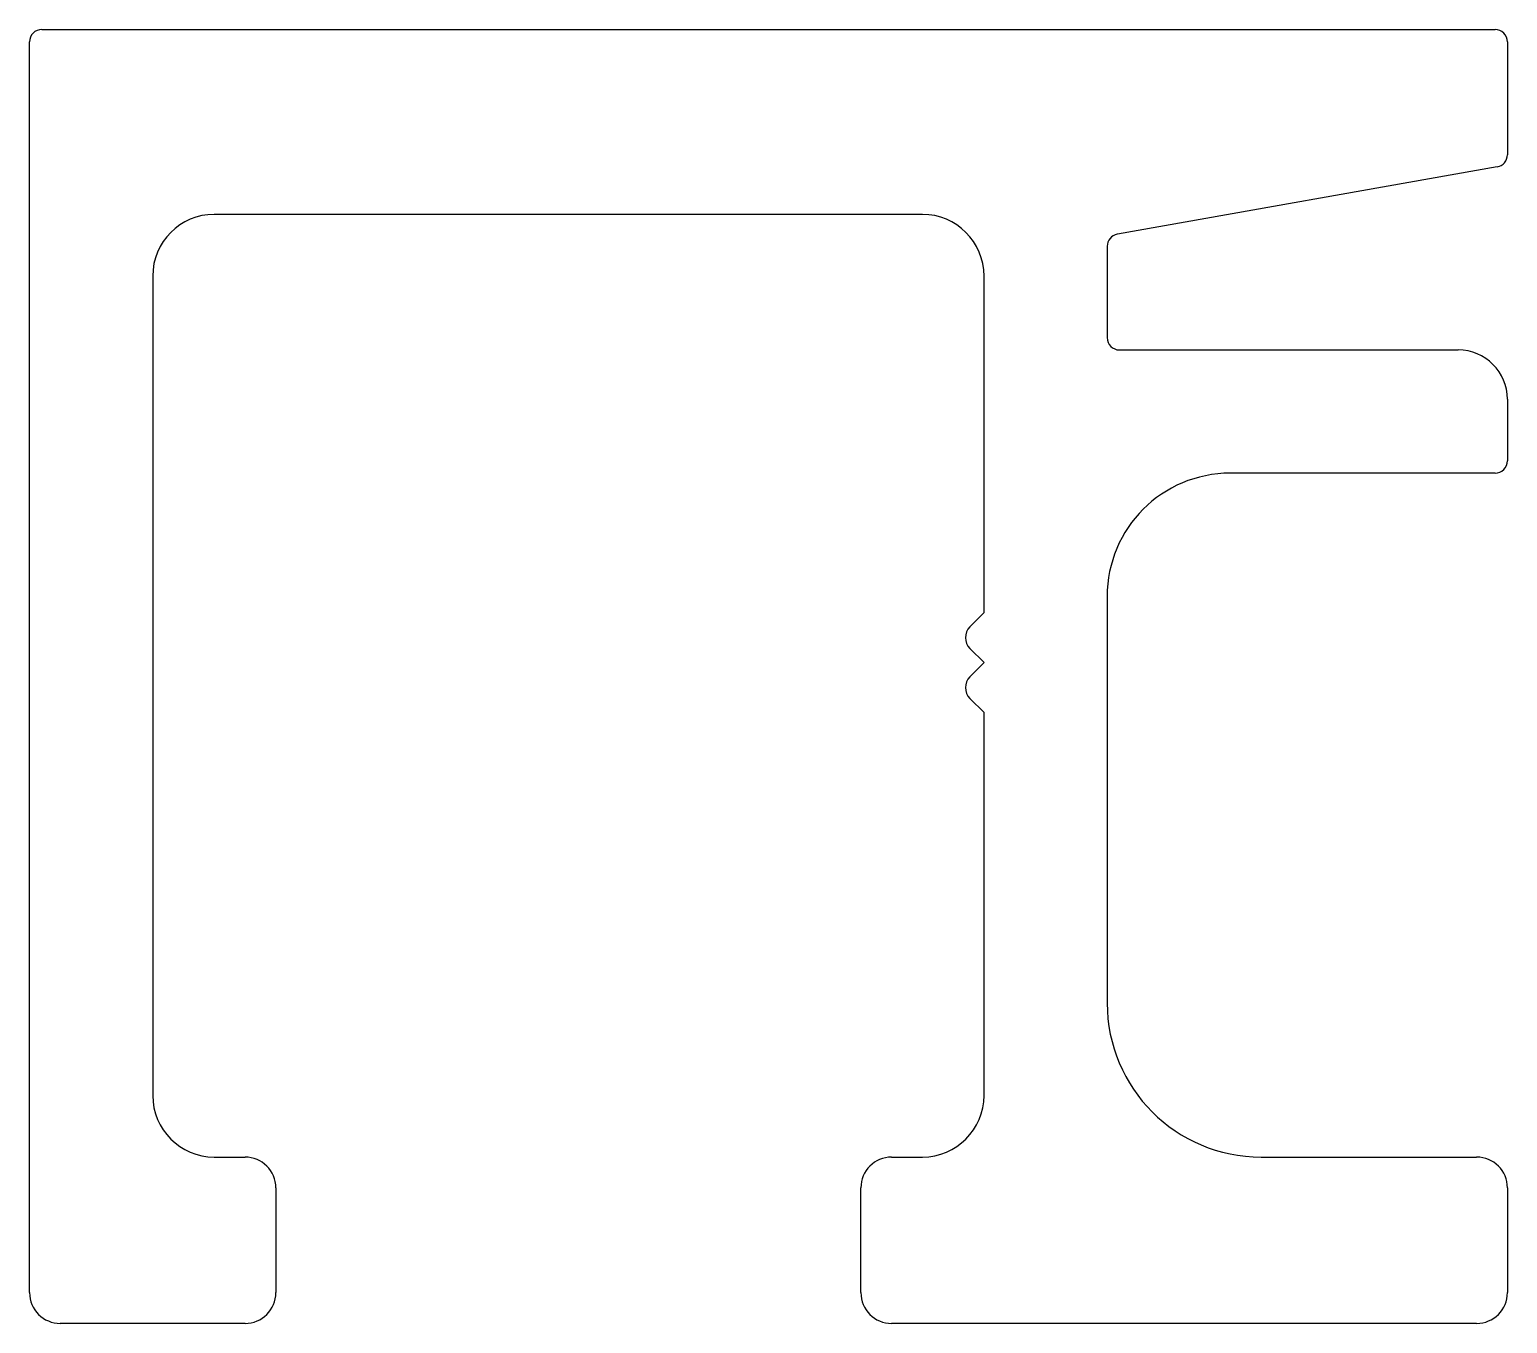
# Model space of a CAD drawing. Extents: x 2374 to 2398, y 1397.8 to 1418.8.
import ezdxf

# ---------------------------------------------------------------- set-up
doc = ezdxf.new("R2010")
doc.units = 0
doc.layers.add('SICHTBAR__ISO_', color=7, linetype='CONTINUOUS')

msp = doc.modelspace()

# ---------------------------------------------------------------- linework, layer by layer
at = {"layer": 'SICHTBAR__ISO_'}
for p, q in [((2374.179, 1418.829), (2397.779, 1418.829)), ((2373.979, 1398.329), (2373.979, 1418.629)), ((2397.979, 1418.629), (2397.979, 1416.797)), ((2397.814, 1416.6), (2391.645, 1415.508)), ((2388.479, 1415.829), (2376.979, 1415.829)), ((2391.479, 1415.311), (2391.479, 1413.829)), ((2375.979, 1414.829), (2375.979, 1401.529)), ((2389.479, 1409.365), (2389.479, 1414.829)), ((2391.679, 1413.629), (2397.179, 1413.629)), ((2397.979, 1412.829), (2397.979, 1411.829)), ((2397.779, 1411.629), (2393.479, 1411.629)), ((2391.479, 1409.629), (2391.479, 1403.029)), ((2389.251, 1409.136), (2389.479, 1409.365)), ((2389.479, 1408.554), (2389.251, 1408.783)), ((2389.251, 1408.325), (2389.479, 1408.554)), ((2389.479, 1407.743), (2389.251, 1407.971)), ((2389.479, 1401.529), (2389.479, 1407.743)), ((2376.979, 1400.529), (2377.479, 1400.529)), ((2387.979, 1400.529), (2388.479, 1400.529)), ((2393.979, 1400.529), (2397.479, 1400.529)), ((2377.979, 1400.029), (2377.979, 1398.329)), ((2387.479, 1398.329), (2387.479, 1400.029)), ((2397.979, 1400.029), (2397.979, 1398.329)), ((2377.479, 1397.829), (2374.479, 1397.829)), ((2397.479, 1397.829), (2387.979, 1397.829))]:
    msp.add_line(p, q, dxfattribs=at)
for centre, radius, start, end in [((2374.179, 1418.629), 0.2, 90, 180), ((2397.779, 1418.629), 0.2, 360, 90), ((2397.779, 1416.797), 0.2, 280.0331, 0), ((2376.979, 1414.829), 1, 90, 180), ((2388.479, 1414.829), 1, 0, 90), ((2391.679, 1415.311), 0.2, 100.0331, 180), ((2391.679, 1413.829), 0.2, 180, 270), ((2397.179, 1412.829), 0.8, 360, 90), ((2397.779, 1411.829), 0.2, 270, 0), ((2393.479, 1409.629), 2, 90, 180), ((2389.427, 1408.959), 0.25, 135, 225), ((2389.427, 1408.148), 0.25, 135, 225), ((2393.979, 1403.029), 2.5, 180, 270), ((2376.979, 1401.529), 1, 180, 270), ((2388.479, 1401.529), 1, 270, 0), ((2377.479, 1400.029), 0.5, 0, 90), ((2387.979, 1400.029), 0.5, 90, 180), ((2397.479, 1400.029), 0.5, 0, 90), ((2374.479, 1398.329), 0.5, 180, 270), ((2377.479, 1398.329), 0.5, 270, 0), ((2387.979, 1398.329), 0.5, 180, 270), ((2397.479, 1398.329), 0.5, 270, 0)]:
    msp.add_arc(centre, radius, start, end, dxfattribs=at)

doc.saveas('drawing.dxf')
